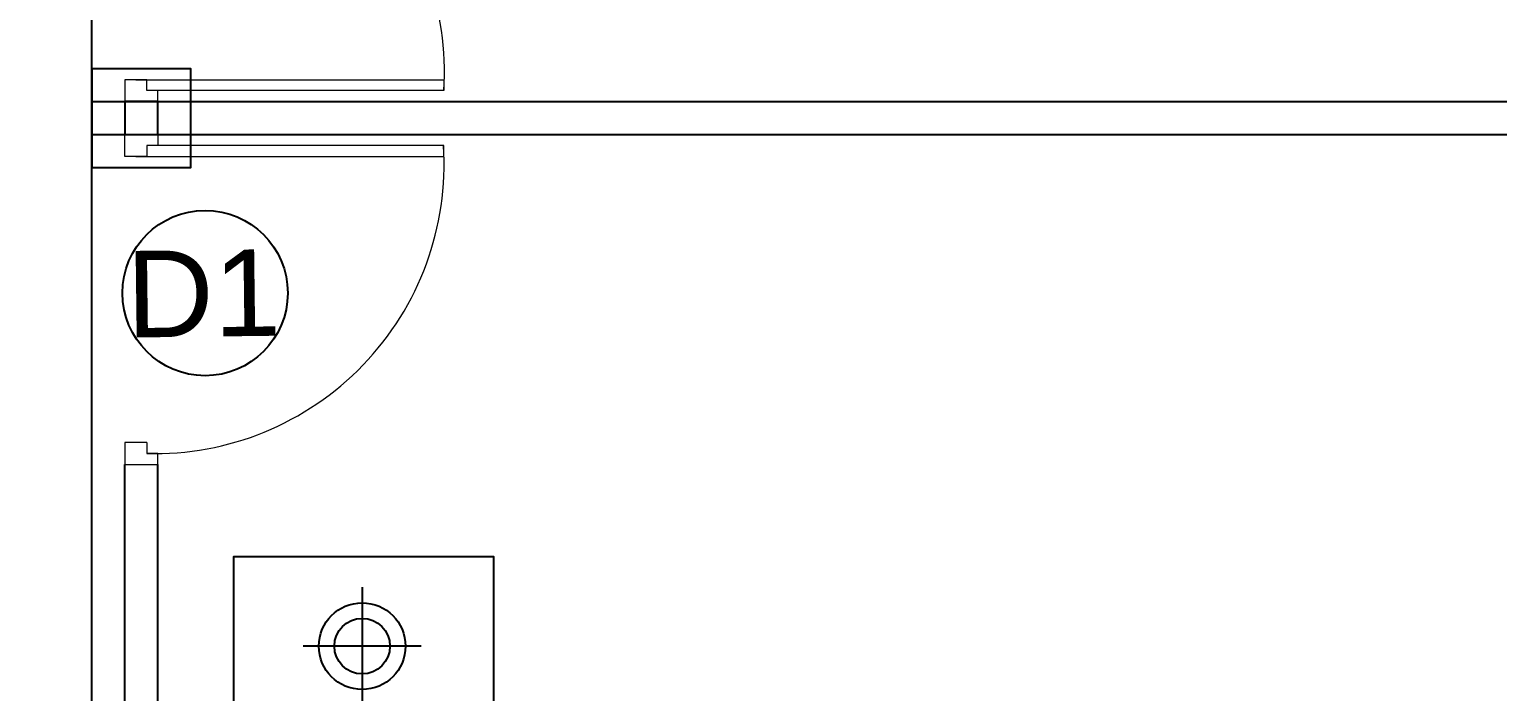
# Model space of a CAD drawing. Header units: metres. Extents: x 428 to 1115, y -4076 to 3914.
# Drawn here: x 1097.286 to 1100.679, y -3848.42 to -3846.89 of the extents above; entities that cross this region are included whole.
import ezdxf

# ---------------------------------------------------------------- set-up
doc = ezdxf.new("R2010")
doc.units = ezdxf.units.M
doc.header["$MEASUREMENT"] = 0
doc.header["$PDMODE"] = 2
for name, color, linetype in [('Dimension', 7, 'Continuous'), ('M20 concreting', 3, 'Continuous'), ('ms section', 5, 'Continuous'), ('wall', 150, 'Continuous'), ('window', 2, 'Continuous')]:
    doc.layers.add(name, color=color, linetype=linetype)
doc.layers.add('Doors', color=3, linetype='Continuous', lineweight=20)
doc.styles.add('labor camp', font='arial.ttf')
doc.dimstyles.new('1@100', dxfattribs={"dimtxt": 0.2, "dimasz": 0.175, "dimexe": 0.18, "dimexo": 0.0625, "dimgap": 0.09, "dimtad": 0, "dimtih": 1, "dimtoh": 1, "dimzin": 0, "dimdsep": 46, "dimtxsty": 'labor camp', "dimblk": 'OBLIQUE', "dimcen": 0.09, "dimadec": 0, "dimazin": 0, "dimtfac": 1, "dimtofl": 0, "dimtmove": 1, "dimatfit": 3, "dimfxl": 0.525, "dimfxlon": 1, "dimtolj": 1, "dimtzin": 0, "dimarcsym": 0})

# ---------------------------------------------------------------- blocks, each defined once
blk = doc.blocks.new('*U68')
at = {"layer": 'Doors', "color": 202}
for p, q in [((-0.7366, -0.0762), (-0.7366, -0.0508)), ((-0.7112, -0.0508), (-0.7366, -0.0508)), ((-0.7366, -0.0508), (-0.7366, -0.0762)), ((-0.0254, -0.0508), (-0.0508, -0.0508)), ((-0.0254, -0.0762), (-0.0254, -0.0508)), ((-0.0254, -0.0762), (-0.0254, -0.0762))]:
    blk.add_line(p, q, dxfattribs=at)
for points in [[(-0.7112, -0.0508), (-0.7112, 0), (-0.762, 0), (-0.762, -0.0762), (-0.7366, -0.0762)], [(-0.0508, -0.0508), (-0.0508, 0), (0, 0), (0, -0.0762), (-0.0254, -0.0762)], [(-0.0508, -0.0254), (-0.0508, -0.7366), (-0.0254, -0.7366), (-0.0254, -0.0762)]]:
    blk.add_lwpolyline(points, dxfattribs=at)
blk.add_arc((-0.0678, -0.0685), 0.6691, 178.4805, 273.6311, dxfattribs=at)
blk = doc.blocks.new('*U69')
at = {"layer": 'Doors', "color": 202}
for p, q in [((-0.7366, -0.0762), (-0.7366, -0.0508)), ((-0.7112, -0.0508), (-0.7366, -0.0508)), ((-0.7366, -0.0508), (-0.7366, -0.0762)), ((-0.0254, -0.0508), (-0.0508, -0.0508)), ((-0.0254, -0.0762), (-0.0254, -0.0508)), ((-0.0254, -0.0762), (-0.0254, -0.0762))]:
    blk.add_line(p, q, dxfattribs=at)
for points in [[(-0.7112, -0.0508), (-0.7112, 0), (-0.762, 0), (-0.762, -0.0762), (-0.7366, -0.0762)], [(-0.0508, -0.0508), (-0.0508, 0), (0, 0), (0, -0.0762), (-0.0254, -0.0762)], [(-0.0508, -0.0254), (-0.0508, -0.7366), (-0.0254, -0.7366), (-0.0254, -0.0762)]]:
    blk.add_lwpolyline(points, dxfattribs=at)
blk.add_arc((-0.0678, -0.0685), 0.6691, 178.4805, 273.6311, dxfattribs=at)
blk = doc.blocks.new('_Oblique')
at = {"color": 0, "linetype": 'ByBlock', "lineweight": -2}
blk.add_line((-0.5, -0.5), (0.5, 0.5), dxfattribs=at)
blk = doc.blocks.new('*D128')
at = {"layer": 'Defpoints', "color": 0, "transparency": 16777216}
for p in [(1096.3467, -3845.8098), (1097.4309, -3845.8098), (1097.4309, -3853.5664)]:
    blk.add_point(p, dxfattribs=at)
at = {"layer": 'window', "color": 0, "lineweight": -2, "transparency": 16777216}
for p, q in [((1096.3467, -3853.0414), (1096.3467, -3853.7464)), ((1097.4309, -3853.0414), (1097.4309, -3853.7464)), ((1096.3467, -3853.5664), (1096.5483, -3853.5664)), ((1097.4309, -3853.5664), (1097.2294, -3853.5664))]:
    blk.add_line(p, q, dxfattribs=at)
at = {"layer": 'window', "color": 0, "lineweight": -2, "transparency": 16777216, "xscale": 0.175, "yscale": 0.175, "zscale": 0.175, "rotation": 180}
blk.add_blockref('_Oblique', (1096.3467, -3853.5664), dxfattribs=at)
at = {"layer": 'window', "color": 0, "lineweight": -2, "transparency": 16777216, "xscale": 0.175, "yscale": 0.175, "zscale": 0.175}
blk.add_blockref('_Oblique', (1097.4309, -3853.5664), dxfattribs=at)
at = {"layer": 'window', "color": 0, "transparency": 16777216, "insert": (1096.8888, -3853.5664), "char_height": 0.2, "attachment_point": 5, "style": 'labor camp'}
blk.add_mtext('\\A1;1.08', dxfattribs=at)
blk = doc.blocks.new('*D131')
at = {"layer": 'Defpoints', "color": 0, "transparency": 16777216}
for p in [(1093.3966, -3847.1336), (1097.5452, -3850.8598), (1097.5452, -3854.8179)]:
    blk.add_point(p, dxfattribs=at)
at = {"layer": 'window', "color": 0, "lineweight": -2, "transparency": 16777216}
for p, q in [((1093.3966, -3854.2929), (1093.3966, -3854.9979)), ((1097.5452, -3854.2929), (1097.5452, -3854.9979)), ((1093.3966, -3854.8179), (1095.1164, -3854.8179)), ((1097.5452, -3854.8179), (1095.8254, -3854.8179))]:
    blk.add_line(p, q, dxfattribs=at)
at = {"layer": 'window', "color": 0, "lineweight": -2, "transparency": 16777216, "xscale": 0.175, "yscale": 0.175, "zscale": 0.175, "rotation": 180}
blk.add_blockref('_Oblique', (1093.3966, -3854.8179), dxfattribs=at)
at = {"layer": 'window', "color": 0, "lineweight": -2, "transparency": 16777216, "xscale": 0.175, "yscale": 0.175, "zscale": 0.175}
blk.add_blockref('_Oblique', (1097.5452, -3854.8179), dxfattribs=at)
at = {"layer": 'window', "color": 0, "transparency": 16777216, "insert": (1095.4709, -3854.8179), "char_height": 0.2, "attachment_point": 5, "style": 'labor camp'}
blk.add_mtext('\\A1;4.15', dxfattribs=at)
blk = doc.blocks.new('*D87')
at = {"layer": 'Defpoints', "color": 0, "transparency": 16777216}
for p in [(1085.8299, -3847.2098), (1097.4309, -3850.936), (1097.4309, -3855.5705)]:
    blk.add_point(p, dxfattribs=at)
at = {"layer": 'window', "color": 0, "lineweight": -2, "transparency": 16777216}
for p, q in [((1085.8299, -3855.0455), (1085.8299, -3855.7505)), ((1097.4309, -3855.0455), (1097.4309, -3855.7505)), ((1085.8299, -3855.5705), (1091.2127, -3855.5705)), ((1097.4309, -3855.5705), (1092.0481, -3855.5705))]:
    blk.add_line(p, q, dxfattribs=at)
at = {"layer": 'window', "color": 0, "lineweight": -2, "transparency": 16777216, "xscale": 0.175, "yscale": 0.175, "zscale": 0.175, "rotation": 180}
blk.add_blockref('_Oblique', (1085.8299, -3855.5705), dxfattribs=at)
at = {"layer": 'window', "color": 0, "lineweight": -2, "transparency": 16777216, "xscale": 0.175, "yscale": 0.175, "zscale": 0.175}
blk.add_blockref('_Oblique', (1097.4309, -3855.5705), dxfattribs=at)
at = {"layer": 'window', "color": 0, "transparency": 16777216, "insert": (1091.6304, -3855.5705), "char_height": 0.2, "attachment_point": 5, "style": 'labor camp'}
blk.add_mtext('\\A1;11.60', dxfattribs=at)

msp = doc.modelspace()

# ---------------------------------------------------------------- linework, layer by layer
at = {"color": 7}
for p, q in [((1098.0553, -3848.1792), (1098.0553, -3848.4513)), ((1098.1914, -3848.3152), (1097.9192, -3848.3152))]:
    msp.add_line(p, q, dxfattribs=at)
msp.add_lwpolyline([(1098.3585, -3848.5084), (1097.7585, -3848.5084), (1097.7585, -3848.1084), (1098.3585, -3848.1084)], close=True, dxfattribs=at)
for radius in [0.1001, 0.0641]:
    msp.add_circle((1098.0553, -3848.3152), radius, dxfattribs=at)
at = {"layer": 'Dimension'}
msp.add_circle((1097.6924, -3847.4995), 0.1909, dxfattribs=at)
at = {"layer": 'M20 concreting'}
msp.add_lwpolyline([(1097.4309, -3846.9812), (1097.4309, -3847.2098), (1097.6595, -3847.2098), (1097.6595, -3846.9812)], close=True, dxfattribs=at)
msp.add_lwpolyline([(1097.4309, -3846.9812), (1097.4309, -3847.2098), (1097.6595, -3847.2098), (1097.6595, -3846.9812)], close=True, dxfattribs=at)
at = {"layer": 'ms section'}
msp.add_lwpolyline([(1097.5071, -3847.0574), (1097.5071, -3847.1336), (1097.5833, -3847.1336), (1097.5833, -3847.0574)], close=True, dxfattribs=at)
msp.add_lwpolyline([(1097.5071, -3847.0574), (1097.5071, -3847.1336), (1097.5833, -3847.1336), (1097.5833, -3847.0574)], close=True, dxfattribs=at)
at = {"layer": 'wall'}
for p, q in [((1097.4309, -3850.936), (1097.4309, -3845.8098)), ((1097.4309, -3847.0574), (1101.2333, -3847.0574)), ((1097.4309, -3847.1336), (1101.3095, -3847.1336)), ((1097.5071, -3850.7836), (1097.5071, -3847.8956)), ((1097.5833, -3850.8598), (1097.5833, -3847.8956)), ((1097.5833, -3850.8598), (1097.5833, -3847.8956))]:
    msp.add_line(p, q, dxfattribs=at)

# ---------------------------------------------------------------- block references
at = {"layer": 'Dimension', "color": 4, "xscale": -1, "rotation": 90}
msp.add_blockref('*U68', (1097.5071, -3847.0574), dxfattribs=at)
at = {"layer": 'Dimension', "color": 4, "rotation": 90}
msp.add_blockref('*U69', (1097.5071, -3847.1336), dxfattribs=at)

# ---------------------------------------------------------------- texts
at = {"layer": 'Dimension', "insert": (1097.6888, -3847.5002), "char_height": 0.2, "width": 0.307866, "attachment_point": 5, "rotation": 0.7029, "style": 'labor camp'}
msp.add_mtext('\\A1;D1', dxfattribs=at)

# ---------------------------------------------------------------- dimensions: what is measured, and where the dimension line sits
at = {"layer": 'window', "color": 0}
for base, p1, p2, picture, middle in [((1097.4309, -3853.5664), (1096.3467, -3845.8098), (1097.4309, -3845.8098), '*D128', (1096.8888, -3853.5664)), ((1097.5452, -3854.8179), (1093.3966, -3847.1336), (1097.5452, -3850.8598), '*D131', (1095.4709, -3854.8179)), ((1097.4309, -3855.5705), (1085.8299, -3847.2098), (1097.4309, -3850.936), '*D87', (1091.6304, -3855.5705))]:
    dim = msp.add_linear_dim(base=base, p1=p1, p2=p2, dimstyle='1@100', dxfattribs=at)
    dim.commit()
    dim.dimension.update_dxf_attribs({"geometry": picture, "text_midpoint": middle})

doc.saveas('drawing.dxf')
